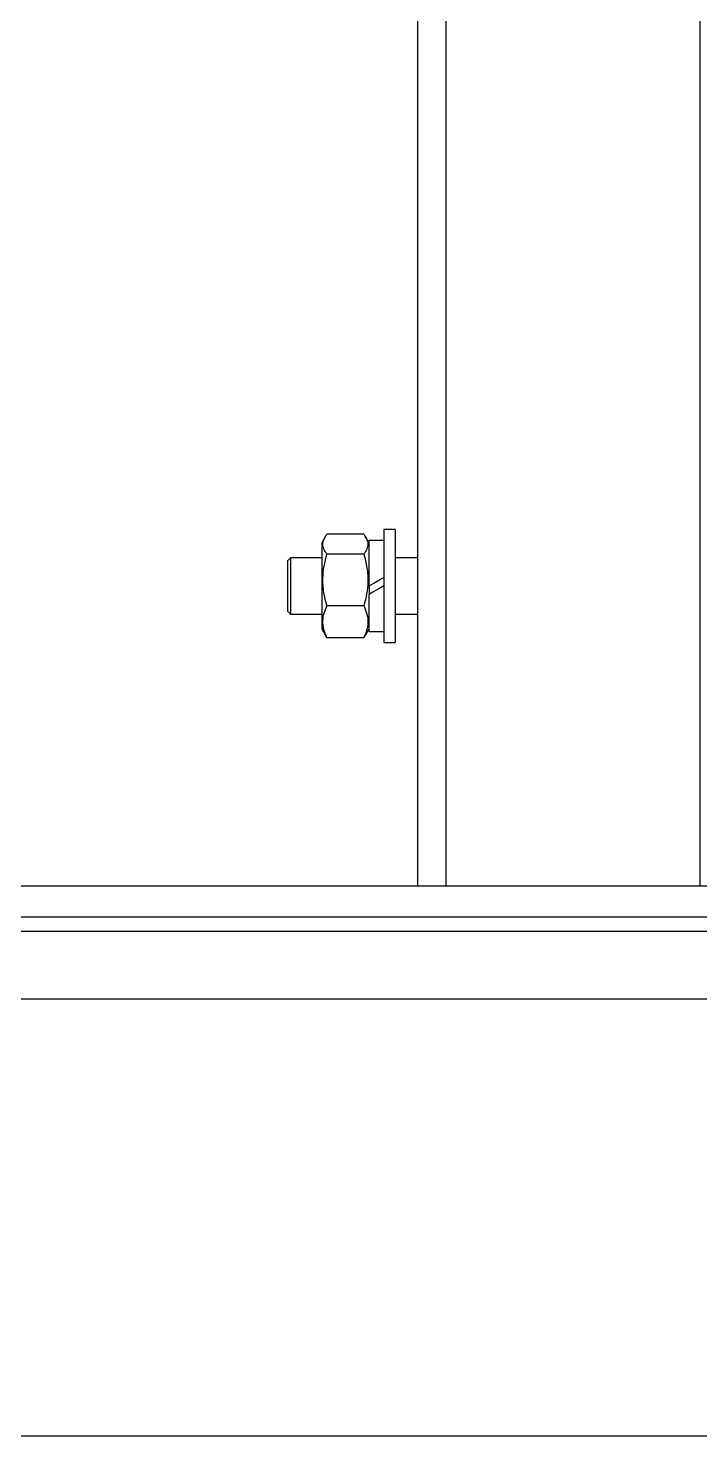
# Model space of a CAD drawing. Header units: millimetres. Extents: x 6622 to 532820, y 3370 to 359312.
# Drawn here: x 458690.5 to 458809.5, y 313242.6 to 313492 of the extents above; entities that cross this region are included whole.
import ezdxf

# ---------------------------------------------------------------- set-up
doc = ezdxf.new("R2010")
doc.units = ezdxf.units.MM

# ---------------------------------------------------------------- blocks, each defined once
blk = doc.blocks.new('A$C6F3A12F4')
at = {"color": 2, "linetype": 'Continuous', "lineweight": 25}
for p, q in [((1285.2, 2635), (1285.2, 1065)), ((1290.6, 1065), (1290.6, 2635)), ((1293.2, 2635), (1293.2, 1065)), ((1305.2, 2614), (1305.2, 1085.91)), ((1382.6, 1085.91), (1382.6, 2614)), ((637, 1359.5), (1285.2, 1359.5)), ((632, 1314.5), (1285.2, 1314.5)), ((786, 1309.5), (1285.2, 1309.5)), ((1227, 1309.5), (1227, 1305.5)), ((1237, 1305.5), (1237, 1309.5)), ((1222, 1305.5), (1222, 1303.5)), ((1222, 1305.5), (1242, 1305.5)), ((1242, 1303.5), (1242, 1305.5)), ((1222, 1303.5), (1242, 1303.5)), ((1223.95, 1303.5), (1223.95, 1300.9)), ((1240.05, 1300.9), (1240.05, 1303.5)), ((1222.84, 1299.97), (1222.84, 1293.43)), ((1224.37, 1300.9), (1223.31, 1300.28)), ((1232, 1300.9), (1223.95, 1300.9)), ((1226.37, 1299.97), (1226.37, 1293.43)), ((1232, 1300.9), (1233.5, 1300.9)), ((1240.05, 1300.9), (1233.5, 1300.9)), ((1235.53, 1299.97), (1235.53, 1293.43)), ((1240.66, 1300.3), (1239.62, 1300.9)), ((1241.16, 1299.97), (1241.16, 1293.43)), ((1223.31, 1293.12), (1224.37, 1292.5)), ((1224.37, 1292.5), (1234.91, 1292.5)), ((1227, 1292.5), (1227, 1287)), ((1234.91, 1292.5), (1239.62, 1292.5)), ((1237, 1287), (1237, 1292.5)), ((1239.62, 1292.5), (1240.66, 1293.1)), ((1227, 1287), (1227.5, 1286.5)), ((1227, 1287), (1237, 1287)), ((1236.5, 1286.5), (1227.5, 1286.5)), ((1236.5, 1286.5), (1237, 1287))]:
    blk.add_line(p, q, dxfattribs=at)
at = {"color": 2, "linetype": 'Continuous', "lineweight": 25, "flags": 128}
for points in [[(1232, 1300.9), (1231.5, 1301.77), (1231, 1302.64), (1230.5, 1303.5)], [(1232, 1303.5), (1232.5, 1302.63), (1233, 1301.76), (1233.5, 1300.9)]]:
    blk.add_lwpolyline(points, dxfattribs=at)
at = {"color": 2, "linetype": 'Continuous', "lineweight": 25}
for points, knots in [([(1222.84, 1299.97), (1223.27, 1300.24), (1223.98, 1300.7), (1225.02, 1300.7), (1225.77, 1300.39), (1226.22, 1300.08), (1226.37, 1299.97)], [0, 0, 0, 0, 0.363595, 0.612792, 0.86871, 1, 1, 1, 1]), ([(1226.37, 1299.97), (1227.16, 1300.18), (1228.77, 1300.59), (1231.15, 1300.75), (1233.43, 1300.52), (1234.82, 1300.15), (1235.53, 1299.97)], [0, 0, 0, 0, 0.264607, 0.534947, 0.765341, 1, 1, 1, 1]), ([(1235.53, 1299.97), (1236.02, 1300.18), (1237, 1300.59), (1238.47, 1300.75), (1239.87, 1300.52), (1240.72, 1300.15), (1241.16, 1299.97)], [0, 0, 0, 0, 0.264604, 0.534945, 0.765341, 1, 1, 1, 1]), ([(1241.16, 1299.97), (1241.01, 1300.09), (1240.84, 1300.22), (1240.67, 1300.29), (1240.66, 1300.3)], [0, 0, 0, 0, 0.9085399, 1, 1, 1, 1]), ([(1226.37, 1293.43), (1226.22, 1293.32), (1225.78, 1293.01), (1225.03, 1292.7), (1223.99, 1292.7), (1223.27, 1293.16), (1222.84, 1293.43)], [0, 0, 0, 0, 0.131289, 0.380797, 0.636404, 1, 1, 1, 1]), ([(1235.53, 1293.43), (1234.73, 1293.22), (1233.13, 1292.81), (1230.74, 1292.65), (1228.47, 1292.88), (1227.07, 1293.25), (1226.37, 1293.43)], [0, 0, 0, 0, 0.264606, 0.534947, 0.765341, 1, 1, 1, 1]), ([(1241.16, 1293.43), (1240.67, 1293.22), (1239.68, 1292.81), (1238.22, 1292.65), (1236.82, 1292.88), (1235.96, 1293.25), (1235.53, 1293.43)], [0, 0, 0, 0, 0.264603, 0.534949, 0.765341, 1, 1, 1, 1]), ([(1240.66, 1293.1), (1240.67, 1293.11), (1240.84, 1293.18), (1241.01, 1293.31), (1241.16, 1293.43)], [0, 0, 0, 0, 0.091403, 1, 1, 1, 1])]:
    blk.add_open_spline(points, degree=3, knots=knots, dxfattribs=at)

msp = doc.modelspace()

# ---------------------------------------------------------------- block references
at = {"color": 0, "rotation": 270}
msp.add_blockref('A$C6F3A12F4', (457450, 314625.198), dxfattribs=at)

doc.saveas('drawing.dxf')
